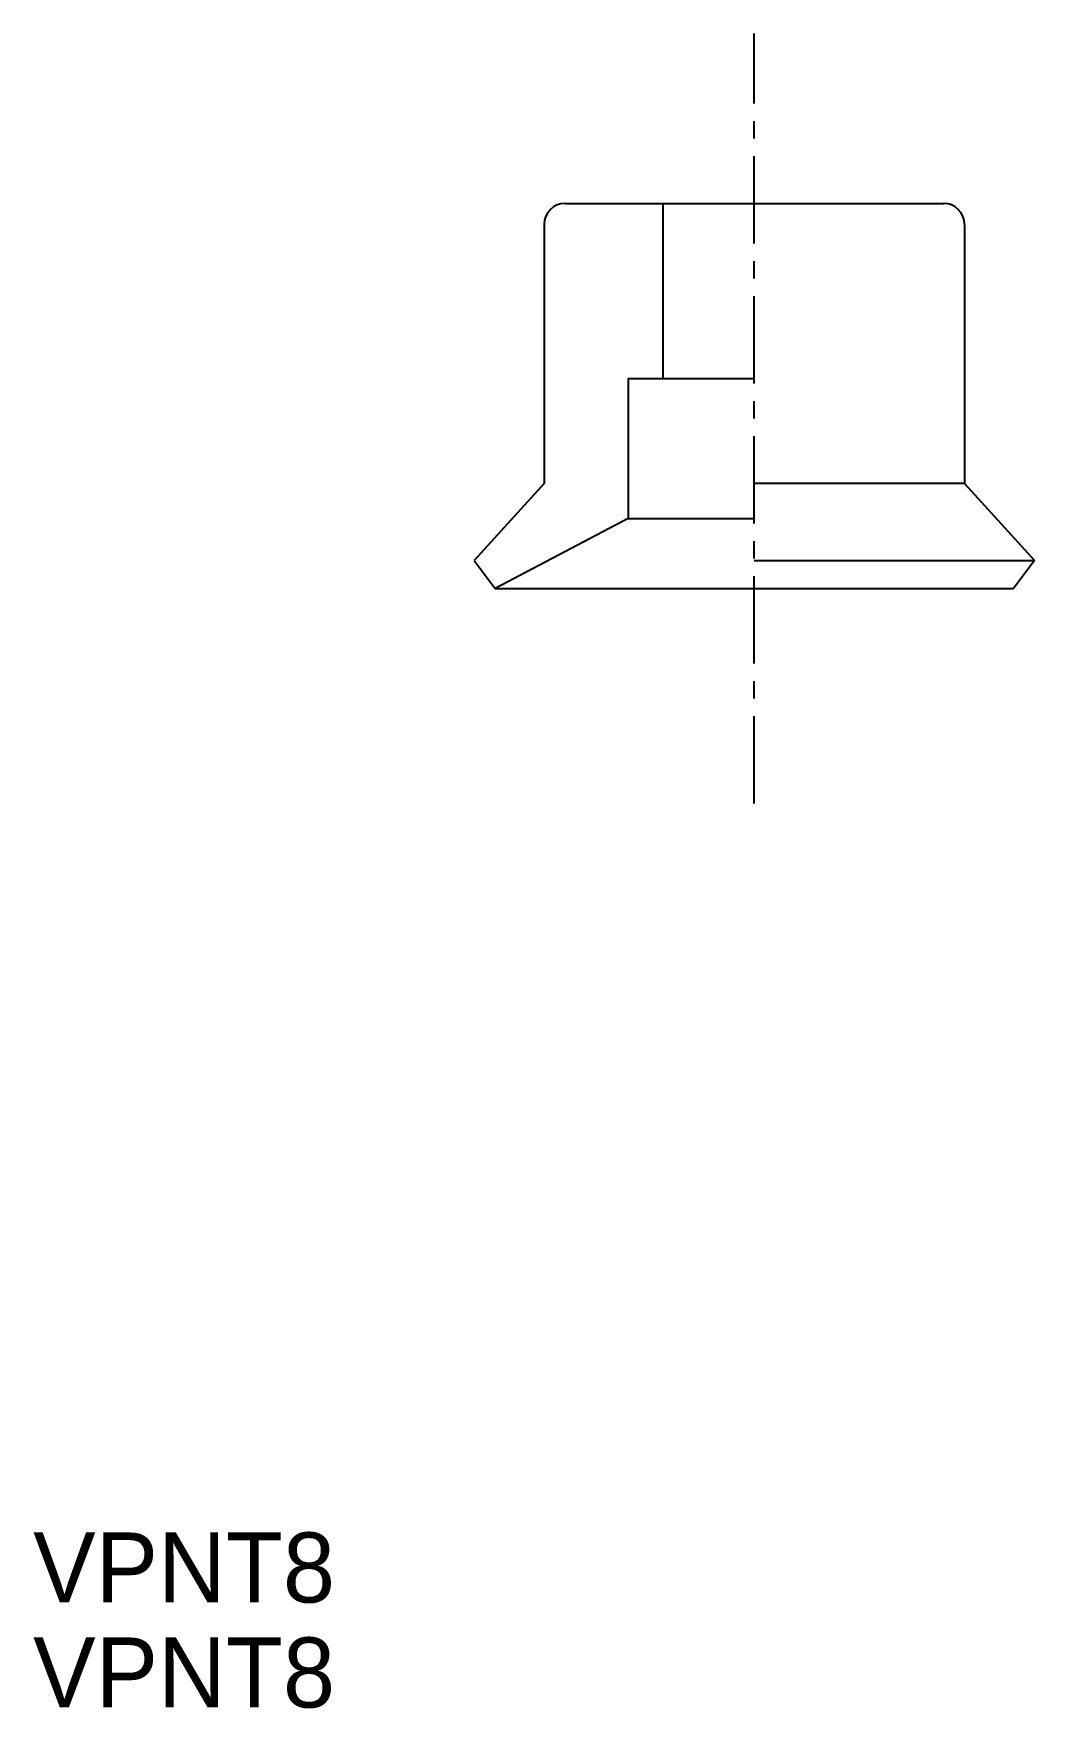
# Model space of a CAD drawing. Extents: x 90.5 to 104.8, y 175.9 to 199.8.
import ezdxf

# ---------------------------------------------------------------- set-up
doc = ezdxf.new("R2010")
doc.units = 0
doc.linetypes.add('CENTER', pattern=[2, 1.25, -0.25, 0.25, -0.25])
doc.layers.get('0').update_dxf_attribs({"linetype": 'CONTINUOUS'})
doc.layers.add('CENTER', color=1, linetype='CENTER')

msp = doc.modelspace()

# ---------------------------------------------------------------- linework, layer by layer
at = {"color": 7, "linetype": 'CONTINUOUS'}
for p, q in [((98.124, 197.41), (103.524, 197.41)), ((99.524, 194.91), (99.524, 197.41)), ((97.824, 197.11), (97.824, 193.41)), ((103.824, 197.11), (103.824, 193.41)), ((99.024, 194.91), (100.824, 194.91)), ((99.024, 194.91), (99.024, 192.91)), ((97.824, 193.41), (96.824, 192.31)), ((103.824, 193.41), (100.824, 193.41)), ((103.824, 193.41), (104.824, 192.31)), ((99.024, 192.91), (97.124, 191.91)), ((99.024, 192.91), (100.824, 192.91)), ((96.824, 192.31), (97.124, 191.91)), ((100.824, 192.31), (104.824, 192.31)), ((104.824, 192.31), (104.524, 191.91)), ((97.124, 191.91), (104.524, 191.91)), ((97.124, 191.91), (104.524, 191.91))]:
    msp.add_line(p, q, dxfattribs=at)
for centre, start, end in [((98.124, 197.11), 90, 180), ((103.524, 197.11), 0, 90)]:
    msp.add_arc(centre, 0.3, start, end, dxfattribs=at)
at = {"layer": 'CENTER', "color": 1, "linetype": 'CENTER'}
msp.add_line((100.824, 188.836), (100.824, 199.836), dxfattribs=at)

# ---------------------------------------------------------------- texts
at = {"color": 7, "linetype": 'CONTINUOUS'}
for p in [(90.528, 177.423), (90.528, 175.923)]:
    msp.add_text('VPNT8', height=1, dxfattribs=at).set_placement(p)

doc.saveas('drawing.dxf')
